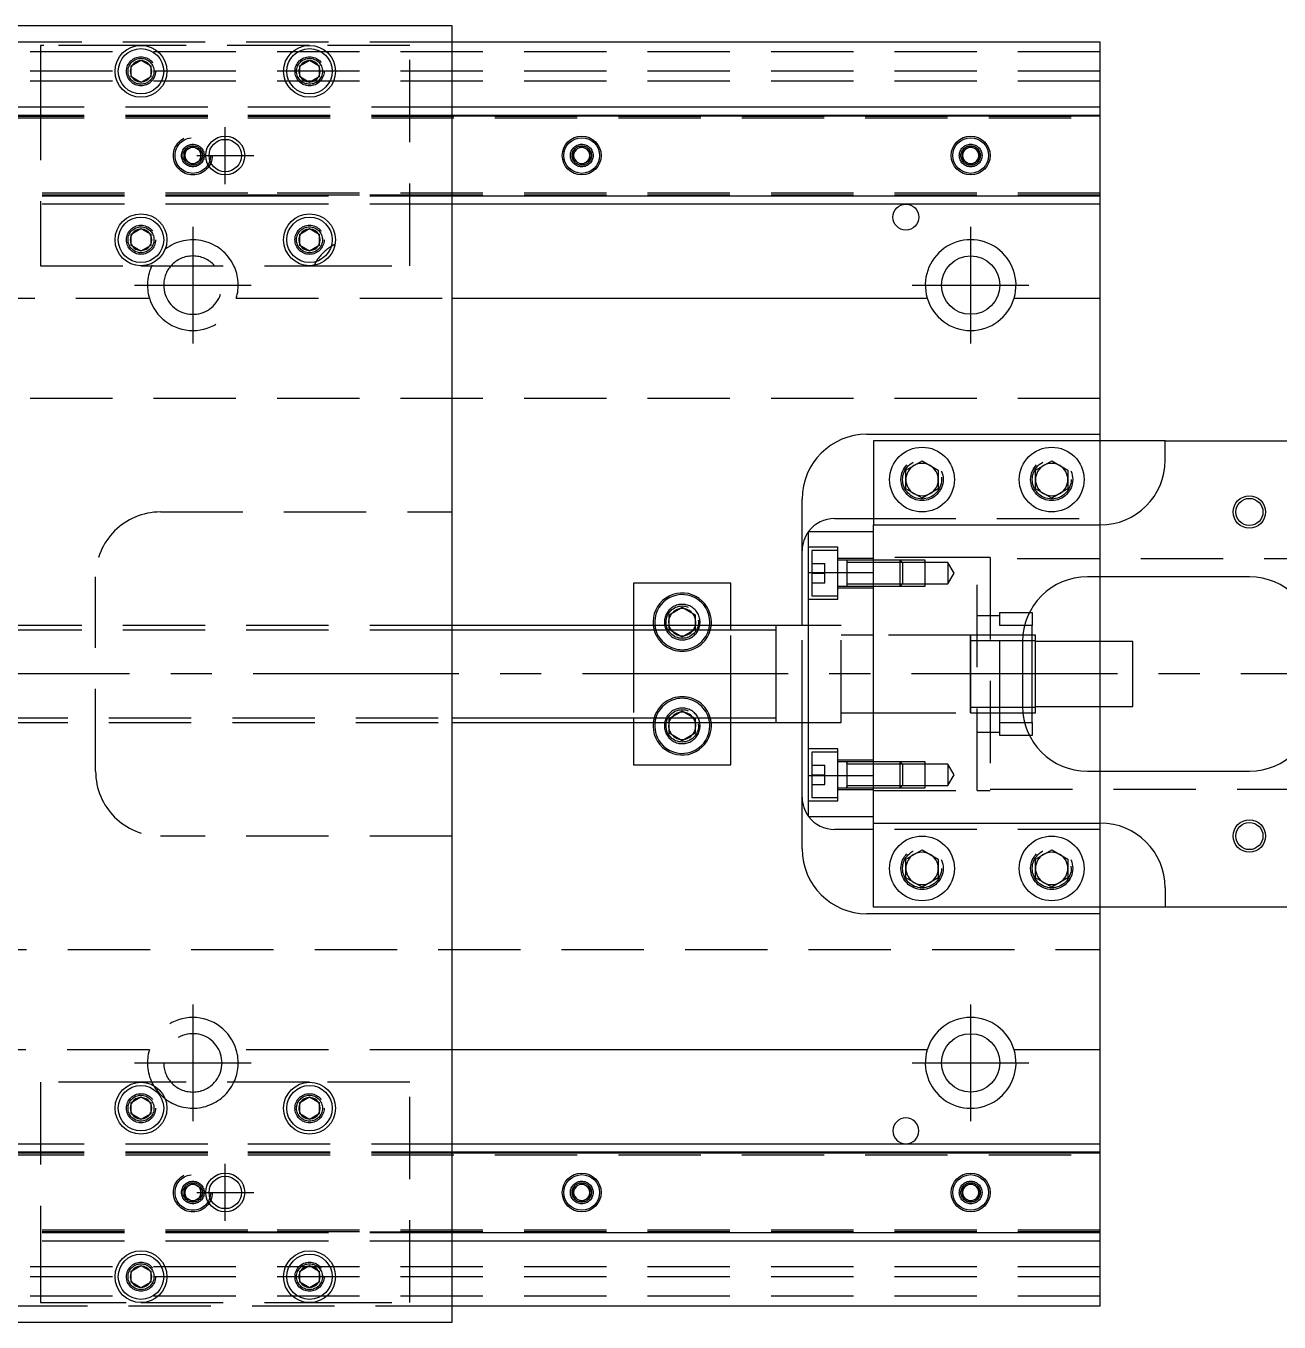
# Model space of a CAD drawing. Extents: x -14 to 651, y -279 to 102.
# Drawn here: x 234.2 to 427.6, y -100 to 100 of the extents above; entities that cross this region are included whole.
import ezdxf

# ---------------------------------------------------------------- set-up
doc = ezdxf.new("R2010")
doc.units = 0
doc.linetypes.add('CENTER', pattern=[50.8, 31.75, -6.35, 6.35, -6.35])
doc.linetypes.add('DASHED', pattern=[19.05, 12.7, -6.35])
doc.layers.get('0').update_dxf_attribs({"linetype": 'CONTINUOUS'})
doc.layers.add('CENTER', color=1, linetype='CENTER')

msp = doc.modelspace()

# ---------------------------------------------------------------- linework, layer by layer
at = {"color": 7, "linetype": 'CONTINUOUS'}
for p, q in [((300, 100), (100, 100)), ((300, -100), (300, 100)), ((400, 97.5), (300, 97.5)), ((400, 87.5), (400, 97.5)), ((250.5, 93.866026), (252, 94.73205)), ((252, 94.73205), (253.5, 93.866026)), ((276.5, 93.866026), (278, 94.73205)), ((278, 94.73205), (279.5, 93.866026)), ((250.5, 92.133974), (250.5, 93.866026)), ((252, 91.26795), (250.5, 92.133974)), ((253.5, 92.133974), (252, 91.26795)), ((253.5, 93.866026), (253.5, 92.133974)), ((276.5, 92.133974), (276.5, 93.866026)), ((278, 91.26795), (276.5, 92.133974)), ((279.5, 92.133974), (278, 91.26795)), ((279.5, 93.866026), (279.5, 92.133974)), ((300, 87.5), (400, 87.5)), ((300, 86.247728), (400, 86.247728)), ((400, 86.247728), (400, 87.5)), ((400, 73.752272), (400, 86.247728)), ((318.75, 80.721688), (320, 81.443376)), ((318.75, 79.278312), (318.75, 80.721688)), ((320, 81.443376), (321.25, 80.721688)), ((321.25, 80.721688), (321.25, 79.278312)), ((378.75, 80.721688), (380, 81.443376)), ((378.75, 79.278312), (378.75, 80.721688)), ((380, 81.443376), (381.25, 80.721688)), ((381.25, 80.721688), (381.25, 79.278312)), ((320, 78.556624), (318.75, 79.278312)), ((321.25, 79.278312), (320, 78.556624)), ((380, 78.556624), (378.75, 79.278312)), ((381.25, 79.278312), (380, 78.556624)), ((400, 73.752272), (300, 73.752272)), ((400, 72.5), (300, 72.5)), ((400, 72.5), (400, 73.752272)), ((400, 58), (400, 72.5)), ((250.5, 67.866026), (252, 68.73205)), ((252, 68.73205), (253.5, 67.866026)), ((276.5, 67.866026), (278, 68.73205)), ((278, 68.73205), (279.5, 67.866026)), ((250.5, 66.133974), (250.5, 67.866026)), ((252, 65.26795), (250.5, 66.133974)), ((253.5, 66.133974), (252, 65.26795)), ((253.5, 67.866026), (253.5, 66.133974)), ((276.5, 66.133974), (276.5, 67.866026)), ((278, 65.26795), (276.5, 66.133974)), ((279.5, 66.133974), (278, 65.26795)), ((279.5, 67.866026), (279.5, 66.133974)), ((300, 58), (373.291796, 58)), ((386.708204, 58), (400, 58)), ((400, 37), (400, 58)), ((364, 37), (400, 37)), ((365, 36), (365, 23)), ((410, 36), (365, 36)), ((400, 36), (400, 37)), ((410, 33), (410, 36)), ((410, 36), (433, 36)), ((370, 31.443376), (372.5, 32.886752)), ((372.5, 32.886752), (375, 31.443376)), ((390, 31.443376), (392.5, 32.886752)), ((392.5, 32.886752), (395, 31.443376)), ((370, 28.556624), (370, 31.443376)), ((375, 31.443376), (375, 28.556624)), ((390, 28.556624), (390, 31.443376)), ((395, 31.443376), (395, 28.556624)), ((372.5, 27.113248), (370, 28.556624)), ((375, 28.556624), (372.5, 27.113248)), ((392.5, 27.113248), (390, 28.556624)), ((395, 28.556624), (392.5, 27.113248)), ((354, 7.5), (354, 27)), ((359, 24), (365, 24)), ((355, 22), (365, 22)), ((355, 15.652476), (355, 22)), ((365, 15.652476), (365, 23)), ((365, 23), (400, 23)), ((343, 14), (328, 14)), ((328, 14), (328, 7.5)), ((343, 7.5), (343, 14)), ((355, 15.652476), (365, 15.652476)), ((355, -15.652476), (355, 15.652476)), ((365, -15.652476), (365, 15.652476)), ((365, -15.652476), (365, 15.652476)), ((423, 15), (398, 15)), ((400, 5), (400, 15)), ((333.5, 9.1547), (335.5, 10.309402)), ((335.5, 10.309402), (337.5, 9.1547)), ((333.5, 7.5), (333.5, 9.1547)), ((337.5, 9.1547), (337.5, 7.5)), ((389.069714, 9.5), (389.5, 9.5)), ((389.5, 9.5), (389.5, 7.5)), ((350, 7.5), (300, 7.5)), ((350, -7.500006), (350, 7.5)), ((355, 7.5), (350, 7.5)), ((389.5, 6), (388.050126, 6)), ((389.5, 7.5), (388.317542, 7.5)), ((389.5, -7.5), (389.5, 7.5)), ((390, 6), (389.5, 6)), ((390, -6), (390, 6)), ((388, 5), (388, -5)), ((389.5, 5.125), (388.000782, 5.125)), ((390, 5.125), (389.5, 5.125)), ((405, 5), (390, 5)), ((405, -5), (405, 5)), ((388.000782, -5.125), (389.5, -5.125)), ((388.050126, -6), (389.5, -6)), ((389.5, -5.125), (390, -5.125)), ((389.5, -6), (390, -6)), ((390, -5), (405, -5)), ((400, -15), (400, -5)), ((300, -7.5), (350, -7.5)), ((328, -7.5), (328, -14)), ((333.5, -9.1547), (333.5, -7.5)), ((337.5, -7.5), (337.5, -9.1547)), ((343, -14), (343, -7.5)), ((350, -7.5), (355, -7.5)), ((354, -27), (354, -7.5)), ((388.317542, -7.5), (389.5, -7.5)), ((389.5, -7.5), (389.5, -9.5)), ((335.5, -10.309402), (333.5, -9.1547)), ((337.5, -9.1547), (335.5, -10.309402)), ((389.5, -9.5), (389.069714, -9.5)), ((328, -14), (343, -14)), ((360.9, -13.556344), (360.9, -17.556354)), ((355, -15.652476), (365, -15.652476)), ((355, -22), (355, -15.652476)), ((365, -23), (365, -15.652476)), ((398, -15), (423, -15)), ((355, -22), (365, -22)), ((365, -23), (400, -23)), ((365, -36), (365, -23)), ((365, -24), (359, -24)), ((370, -28.556624), (372.5, -27.113248)), ((372.5, -27.113248), (375, -28.556624)), ((390, -28.556624), (392.5, -27.113248)), ((392.5, -27.113248), (395, -28.556624)), ((370, -31.443376), (370, -28.556624)), ((375, -28.556624), (375, -31.443376)), ((390, -31.443376), (390, -28.556624)), ((395, -28.556624), (395, -31.443376)), ((372.5, -32.886752), (370, -31.443376)), ((375, -31.443376), (372.5, -32.886752)), ((392.5, -32.886752), (390, -31.443376)), ((395, -31.443376), (392.5, -32.886752)), ((410, -33), (410, -36)), ((410, -36), (365, -36)), ((400, -37), (400, -36)), ((433, -36), (410, -36)), ((400, -37), (364, -37)), ((400, -58), (400, -37)), ((373.291796, -58), (300, -58)), ((400, -58), (386.708204, -58)), ((400, -72.5), (400, -58)), ((250.5, -66.133974), (252, -65.26795)), ((252, -65.26795), (253.5, -66.133974)), ((276.5, -66.133974), (278, -65.26795)), ((278, -65.26795), (279.5, -66.133974)), ((250.5, -67.866026), (250.5, -66.133974)), ((252, -68.73205), (250.5, -67.866026)), ((253.5, -67.866026), (252, -68.73205)), ((253.5, -66.133974), (253.5, -67.866026)), ((276.5, -67.866026), (276.5, -66.133974)), ((278, -68.73205), (276.5, -67.866026)), ((279.5, -67.866026), (278, -68.73205)), ((279.5, -66.133974), (279.5, -67.866026)), ((300, -72.5), (400, -72.5)), ((300, -73.752272), (400, -73.752272)), ((400, -73.752272), (400, -72.5)), ((400, -86.247728), (400, -73.752272)), ((318.75, -79.278312), (320, -78.556624)), ((318.75, -80.721688), (318.75, -79.278312)), ((320, -78.556624), (321.25, -79.278312)), ((321.25, -79.278312), (321.25, -80.721688)), ((378.75, -79.278312), (380, -78.556624)), ((378.75, -80.721688), (378.75, -79.278312)), ((380, -78.556624), (381.25, -79.278312)), ((381.25, -79.278312), (381.25, -80.721688)), ((320, -81.443376), (318.75, -80.721688)), ((321.25, -80.721688), (320, -81.443376)), ((380, -81.443376), (378.75, -80.721688)), ((381.25, -80.721688), (380, -81.443376)), ((400, -86.247728), (300, -86.247728)), ((400, -87.5), (300, -87.5)), ((400, -87.5), (400, -86.247728)), ((400, -97.5), (400, -87.5)), ((250.5, -92.133974), (252, -91.26795)), ((252, -91.26795), (253.5, -92.133974)), ((276.5, -92.133974), (278, -91.26795)), ((278, -91.26795), (279.5, -92.133974)), ((250.5, -93.866026), (250.5, -92.133974)), ((252, -94.73205), (250.5, -93.866026)), ((253.5, -93.866026), (252, -94.73205)), ((253.5, -92.133974), (253.5, -93.866026)), ((276.5, -93.866026), (276.5, -92.133974)), ((278, -94.73205), (276.5, -93.866026)), ((279.5, -93.866026), (278, -94.73205)), ((279.5, -92.133974), (279.5, -93.866026)), ((300, -97.5), (400, -97.5)), ((100, -100), (300, -100))]:
    msp.add_line(p, q, dxfattribs=at)
at = {"color": 3, "linetype": 'DASHED'}
for p, q in [((400, 96), (0, 96)), ((300, 97.5), (211.999994, 97.5)), ((236.5, 97), (236.5, 92)), ((236.999994, 97), (236.5, 97)), ((252, 97), (236.999994, 97)), ((278, 97), (252, 97)), ((293.5, 97), (278, 97)), ((293.5, 63), (293.5, 97)), ((400, 93), (0, 93)), ((236.5, 92), (236.5, 63)), ((250, 93), (250.023172, 93.30356)), ((276, 93), (276.030168, 93.346066)), ((400, 91.5), (0, 91.5)), ((211.5, 87.5), (268.5, 87.5)), ((211.5, 86.247728), (268.5, 86.247728)), ((211.5, 86.1147), (268.5, 86.1147)), ((211.5, 86.1), (268.5, 86.1)), ((211.5, 86.1), (268.5, 86.1)), ((268.5, 87.5), (300, 87.5)), ((268.5, 86.247728), (300, 86.247728)), ((268.5, 86.1147), (300, 86.1147)), ((268.5, 86.1), (400, 86.1)), ((300, 86.1147), (400, 86.1147)), ((211.5, 85.8), (268.5, 85.8)), ((211.5, 85.8), (268.5, 85.8)), ((268.5, 85.8), (400, 85.8)), ((258.75, 80.721688), (260, 81.443376)), ((258.75, 79.278312), (258.75, 80.721688)), ((260, 81.443376), (261.25, 80.721688)), ((261.25, 80.721688), (261.25, 79.278312)), ((261.477374, 80.25955), (261.5, 80)), ((318.5, 80), (318.516134, 80.21941)), ((381.477374, 80.25955), (381.5, 80)), ((260, 78.556624), (258.75, 79.278312)), ((261.25, 79.278312), (260, 78.556624)), ((268.5, 74.2), (211.5, 74.2)), ((400, 74.2), (268.5, 74.2)), ((268.5, 73.9), (211.5, 73.9)), ((268.5, 73.8853), (211.5, 73.8853)), ((268.5, 73.752272), (211.5, 73.752272)), ((268.5, 72.5), (211.5, 72.5)), ((400, 73.9), (268.5, 73.9)), ((300, 73.8853), (268.5, 73.8853)), ((300, 73.752272), (268.5, 73.752272)), ((300, 72.5), (268.5, 72.5)), ((400, 73.8853), (300, 73.8853)), ((253.973226, 67.326156), (254, 67)), ((279.973226, 67.326156), (280, 67)), ((236.5, 63), (252, 63)), ((252, 63), (278, 63)), ((278, 63), (293.5, 63)), ((146.708204, 58), (253.291796, 58)), ((266.708204, 58), (300, 58)), ((400, 42.5), (12.1, 42.5)), ((400, 24), (400, 36)), ((375.477798, 30.364306), (375.5, 30)), ((389.5, 30), (389.520026, 30.346056)), ((255, 25), (300, 25)), ((365, 24), (400, 24)), ((400, 23), (400, 24)), ((365, 15.652476), (365, 22)), ((400, 15), (400, 23)), ((359.5, 19.55635), (355, 19.55635)), ((355.5, 19.05635), (355.5, 12.05635)), ((359.5, 19.05635), (355.5, 19.05635)), ((359.5, 11.55635), (359.5, 19.55635)), ((381, 18), (365, 18)), ((381, -18), (381, 18)), ((383, 18), (381, 18)), ((383, 18), (383, -18)), ((355.5, 17.05635), (357.5, 17.05635)), ((357.5, 15.55635), (357.5, 17.05635)), ((365, 17.80635), (359.5, 17.80635)), ((360.9, 17.55635), (359.5, 17.55635)), ((360.9, 17.55635), (360.895, 17.55635)), ((360.9, 17.556354), (360.9, 13.556344)), ((360.9, 17.55635), (360.9, 17.339888)), ((360.905, 17.55635), (360.9, 17.55635)), ((365, 17.55635), (360.9, 17.55635)), ((360.9, 17.339888), (360.9, 13.77281)), ((365, 17.20635), (360.9, 17.20635)), ((369.15, 17.55635), (365, 17.55635)), ((369.150006, 17.556344), (365, 17.556344)), ((369.5, 17.20635), (365, 17.20635)), ((369.15, 13.55635), (369.15, 17.55635)), ((369.5, 17.20635), (369.15, 17.55635)), ((373, 17.556344), (369.150006, 17.556344)), ((369.5, 17.20635), (369.5, 13.90635)), ((373, 17.20635), (369.5, 17.20635)), ((373, 13.556354), (373, 17.556344)), ((376.5, 17.20635), (373, 17.20635)), ((376.5, 17.20635), (376.5, 13.90635)), ((377.452628, 15.55635), (376.5, 17.20635)), ((438, 17.75), (383, 17.75)), ((245, -15), (245, 15)), ((355.5, 15.55635), (357.5, 15.55635)), ((355.5, 14.05635), (357.5, 14.05635)), ((357.5, 14.05635), (357.5, 15.55635)), ((376.5, 13.90635), (377.452628, 15.55635)), ((355.5, 12.05635), (359.5, 12.05635)), ((359.5, 13.55635), (360.9, 13.55635)), ((359.5, 13.30635), (365, 13.30635)), ((360.895, 13.55635), (360.9, 13.55635)), ((360.9, 13.90635), (365, 13.90635)), ((360.9, 13.77281), (360.9, 13.55635)), ((360.9, 13.55635), (360.905, 13.55635)), ((360.9, 13.55635), (365, 13.55635)), ((365, 13.90635), (369.5, 13.90635)), ((365, 13.556354), (369.15, 13.556354)), ((365, 13.55635), (369.15, 13.55635)), ((369.15, 13.55635), (369.5, 13.90635)), ((369.15, 13.556354), (373, 13.556354)), ((369.5, 13.90635), (373, 13.90635)), ((373, 13.90635), (376.5, 13.90635)), ((355, 11.55635), (359.5, 11.55635)), ((337.983582, 8.286038), (338, 8)), ((384.5, 9), (381, 9)), ((384.5, 9.5), (389.069714, 9.5)), ((384.5, 7.5), (384.5, 9.5)), ((300, 7.5), (228, 7.5)), ((300, 6.75), (228, 6.75)), ((328, 7.5), (328, 6.75)), ((328, 6.75), (328, -6.75)), ((333.5, 6.8453), (333.5, 7.5)), ((333.665064, 6.75), (333.5, 6.8453)), ((335.5, 5.690598), (333.665064, 6.75)), ((337.334936, 6.75), (335.5, 5.690598)), ((337.5, 6.8453), (337.334936, 6.75)), ((337.5, 7.5), (337.5, 6.8453)), ((343, 6.75), (343, 7.5)), ((343, -6.75), (343, 6.75)), ((350, 7.5), (349.995, 7.5)), ((350.005, 7.5), (350, 7.5)), ((354, -7.5), (354, 7.5)), ((360, 7.5), (355, 7.5)), ((360, -7.5), (360, 7.5)), ((365, 6), (360, 6)), ((380, 6), (365, 6)), ((380, 6), (379.995, 6)), ((380, -6.000006), (380, 6.000006)), ((380, 6), (380, -6)), ((380.005, 6), (380, 6)), ((381, 6), (380, 6)), ((384.5, 6), (381, 6)), ((384.5, -7.5), (384.5, 7.5)), ((388.317542, 7.5), (384.5, 7.5)), ((388.050126, 6), (384.5, 6)), ((381, 5.125), (380, 5.125)), ((384.5, 5.125), (381, 5.125)), ((388.000782, 5.125), (384.5, 5.125)), ((400, -5), (400, 5)), ((333.665064, -6.75), (335.5, -5.690598)), ((335.5, -5.690598), (337.334936, -6.75)), ((360, -6), (365, -6)), ((365, -6), (380, -6)), ((379.995, -6), (380, -6)), ((380, -5.125), (381, -5.125)), ((380, -6), (380.005, -6)), ((380, -6), (381, -6)), ((381, -5.125), (384.5, -5.125)), ((381, -6), (384.5, -6)), ((384.5, -5.125), (388.000782, -5.125)), ((384.5, -6), (388.050126, -6)), ((228, -6.75), (300, -6.75)), ((228, -7.5), (300, -7.5)), ((328, -6.75), (328, -7.5)), ((333.5, -6.8453), (333.665064, -6.75)), ((333.5, -7.5), (333.5, -6.8453)), ((337.334936, -6.75), (337.5, -6.8453)), ((337.5, -6.8453), (337.5, -7.5)), ((337.983582, -7.713962), (338, -8)), ((343, -7.5), (343, -6.75)), ((349.995, -7.5), (350, -7.5)), ((350, -7.5), (350.005, -7.5)), ((355, -7.5), (360, -7.5)), ((384.5, -7.5), (388.317542, -7.5)), ((384.5, -9.5), (384.5, -7.5)), ((381, -9), (384.5, -9)), ((389.069714, -9.5), (384.5, -9.5)), ((359.5, -11.55635), (355, -11.55635)), ((359.5, -19.55635), (359.5, -11.55635)), ((355.5, -12.05635), (355.5, -19.05635)), ((359.5, -12.05635), (355.5, -12.05635)), ((365, -13.30635), (359.5, -13.30635)), ((360.9, -13.55635), (359.5, -13.55635)), ((360.9, -13.55635), (360.895, -13.55635)), ((360.9, -13.556344), (360.9, -17.556354)), ((360.9, -13.55635), (360.9, -13.77281)), ((360.9, -13.773058), (360.9, -13.55635)), ((365, -13.55635), (360.9, -13.55635)), ((360.905, -13.55635), (360.9, -13.55635)), ((360.9, -13.77281), (360.9, -17.339888)), ((365, -13.90635), (360.9, -13.90635)), ((369.15, -13.55635), (365, -13.55635)), ((369.15, -13.556352), (365, -13.556354)), ((369.5, -13.90635), (365, -13.90635)), ((369.15, -17.55635), (369.15, -13.55635)), ((369.5, -13.90635), (369.15, -13.55635)), ((373, -13.556354), (369.15, -13.556352)), ((369.5, -13.90635), (369.5, -17.20635)), ((373, -13.90635), (369.5, -13.90635)), ((373, -17.556344), (373, -13.556354)), ((376.5, -13.90635), (373, -13.90635)), ((376.5, -13.90635), (376.5, -17.20635)), ((377.452628, -15.55635), (376.5, -13.90635)), ((355.5, -14.05635), (357.5, -14.05635)), ((355.5, -15.55635), (357.5, -15.55635)), ((357.5, -15.55635), (357.5, -14.05635)), ((357.5, -17.05635), (357.5, -15.55635)), ((365, -22), (365, -15.652476)), ((376.5, -17.20635), (377.452628, -15.55635)), ((400, -23), (400, -15)), ((355.5, -17.05635), (357.5, -17.05635)), ((359.5, -17.55635), (360.9, -17.55635)), ((359.5, -17.80635), (365, -17.80635)), ((360.895, -17.55635), (360.9, -17.55635)), ((360.9, -17.20635), (365, -17.20635)), ((360.9, -17.55635), (360.9, -17.339682)), ((360.9, -17.339888), (360.9, -17.55635)), ((360.9, -17.55635), (365, -17.55635)), ((360.9, -17.55635), (360.905, -17.55635)), ((365, -17.20635), (369.5, -17.20635)), ((365, -17.556344), (369.15, -17.556346)), ((365, -17.55635), (369.15, -17.55635)), ((365, -18), (381, -18)), ((369.15, -17.55635), (369.5, -17.20635)), ((369.15, -17.556346), (373, -17.556344)), ((369.5, -17.20635), (373, -17.20635)), ((373, -17.20635), (376.5, -17.20635)), ((381, -18), (383, -18)), ((383, -17.75), (438, -17.75)), ((355, -19.55635), (359.5, -19.55635)), ((355.5, -19.05635), (359.5, -19.05635)), ((400, -24), (400, -23)), ((400, -36), (400, -24)), ((300, -25), (255, -25)), ((400, -24), (365, -24)), ((369.5, -30), (369.520026, -29.653944)), ((395.477798, -29.635694), (395.5, -30)), ((12.1, -42.5), (400, -42.5)), ((253.291796, -58), (146.708204, -58)), ((300, -58), (266.708204, -58)), ((252, -63), (236.5, -63)), ((236.5, -63), (236.5, -92)), ((278, -63), (252, -63)), ((293.5, -63), (278, -63)), ((293.5, -97), (293.5, -63)), ((250, -67), (250.023172, -66.69644)), ((276, -67), (276.030168, -66.653934)), ((211.5, -72.5), (268.5, -72.5)), ((211.5, -73.752272), (268.5, -73.752272)), ((211.5, -73.8853), (268.5, -73.8853)), ((211.5, -73.9), (268.5, -73.9)), ((268.5, -72.5), (300, -72.5)), ((268.5, -73.752272), (300, -73.752272)), ((268.5, -73.8853), (300, -73.8853)), ((268.5, -73.9), (400, -73.9)), ((300, -73.8853), (400, -73.8853)), ((211.5, -74.2), (268.5, -74.2)), ((268.5, -74.2), (400, -74.2)), ((258.75, -79.278312), (260, -78.556624)), ((258.75, -80.721688), (258.75, -79.278312)), ((260, -78.556624), (261.25, -79.278312)), ((261.25, -79.278312), (261.25, -80.721688)), ((261.477374, -79.74045), (261.5, -80)), ((321.477374, -79.74045), (321.5, -80)), ((378.5, -80), (378.516134, -79.78059)), ((260, -81.443376), (258.75, -80.721688)), ((261.25, -80.721688), (260, -81.443376)), ((268.5, -85.8), (211.5, -85.8)), ((268.5, -85.8), (211.5, -85.8)), ((400, -85.8), (268.5, -85.8)), ((268.5, -86.1), (211.5, -86.1)), ((268.5, -86.1), (211.5, -86.1)), ((268.5, -86.1147), (211.5, -86.1147)), ((268.5, -86.247728), (211.5, -86.247728)), ((268.5, -87.5), (211.5, -87.5)), ((400, -86.1), (268.5, -86.1)), ((300, -86.1147), (268.5, -86.1147)), ((300, -86.247728), (268.5, -86.247728)), ((300, -87.5), (268.5, -87.5)), ((400, -86.1147), (300, -86.1147)), ((400, -91.5), (0, -91.5)), ((236.5, -92), (236.5, -97)), ((400, -93), (0, -93)), ((253.973226, -92.673844), (254, -93)), ((279.973226, -92.673844), (280, -93)), ((400, -96), (0, -96)), ((211.999994, -97.5), (300, -97.5)), ((236.5, -97), (236.999994, -97)), ((236.999994, -97), (252, -97)), ((252, -97), (278, -97)), ((278, -97), (293.5, -97))]:
    msp.add_line(p, q, dxfattribs=at)
at = {"color": 3, "linetype": 'CONTINUOUS'}
for p, q in [((350, 6.75), (300, 6.75)), ((300, -6.75), (350, -6.75))]:
    msp.add_line(p, q, dxfattribs=at)
at = {"color": 7, "linetype": 'CONTINUOUS'}
for centre, radius in [((252, 93), 4), ((252, 93), 3.5), ((278, 93), 4), ((278, 93), 3.5), ((265, 80), 2.5), ((320, 80), 3), ((320, 80), 2.75), ((380, 80), 3), ((380, 80), 2.75), ((370, 70.5), 2), ((252, 67), 4), ((252, 67), 3.5), ((278, 67), 4), ((278, 67), 3.5), ((380, 60), 4.5), ((372.5, 30), 5), ((392.5, 30), 5), ((423, 25), 2.1), ((423, -25), 2.1), ((372.5, -30), 5), ((392.5, -30), 5), ((380, -60), 4.5), ((252, -67), 4), ((252, -67), 3.5), ((278, -67), 4), ((278, -67), 3.5), ((265, -80), 2.5), ((320, -80), 3), ((320, -80), 2.75), ((380, -80), 3), ((380, -80), 2.75), ((252, -93), 4), ((252, -93), 3.5), ((278, -93), 4), ((278, -93), 3.5)]:
    msp.add_circle(centre, radius, dxfattribs=at)
at = {"color": 3, "linetype": 'DASHED'}
for centre, radius in [((252, 93), 2.25), ((252, 93), 2), ((278, 93), 2.25), ((278, 93), 2), ((260, 80), 3), ((260, 80), 2.75), ((260, 80), 1.75), ((260, 80), 1.5), ((320, 80), 1.75), ((320, 80), 1.5), ((380, 80), 1.75), ((380, 80), 1.5), ((252, 67), 2.25), ((252, 67), 2), ((278, 67), 2.25), ((278, 67), 2), ((372.5, 30), 3.25), ((372.5, 30), 3), ((392.5, 30), 3.25), ((392.5, 30), 3), ((335.5, 8), 2.5), ((335.5, -8), 2.5), ((372.5, -30), 3.25), ((372.5, -30), 3), ((392.5, -30), 3.25), ((392.5, -30), 3), ((252, -67), 2.25), ((252, -67), 2), ((278, -67), 2.25), ((278, -67), 2), ((260, -80), 3), ((260, -80), 2.75), ((260, -80), 1.75), ((260, -80), 1.5), ((320, -80), 1.75), ((320, -80), 1.5), ((380, -80), 1.75), ((380, -80), 1.5), ((252, -93), 2.25), ((252, -93), 2), ((278, -93), 2.25), ((278, -93), 2)]:
    msp.add_circle(centre, radius, dxfattribs=at)
at = {"color": 3, "linetype": 'CONTINUOUS'}
for centre, radius in [((265, 80), 3), ((423, 25), 2.5), ((423, -25), 2.5), ((265, -80), 3)]:
    msp.add_circle(centre, radius, dxfattribs=at)
at = {"color": 7, "linetype": 'CONTINUOUS'}
for centre, radius, start, end in [((252, 93), 1.65, 95.380023, 144.619977), ((252, 93), 1.65, 84.619977, 95.380023), ((252, 93), 1.65, 35.380023, 84.619977), ((278, 93), 1.65, 95.380023, 144.619977), ((278, 93), 1.65, 84.619977, 95.380023), ((278, 93), 1.65, 35.380023, 84.619977), ((252, 93), 1.65, 155.380023, 180), ((252, 93), 1.65, 180, 204.619977), ((252, 93), 1.65, 144.619977, 155.380023), ((252, 93), 1.65, 204.619977, 215.380023), ((252, 93), 1.65, 215.380023, 264.619977), ((252, 93), 1.65, 275.380023, 324.619977), ((252, 93), 1.65, 24.619977, 35.380023), ((252, 93), 1.65, 324.619977, 335.380023), ((252, 93), 1.65, 335.380023, 24.619977), ((278, 93), 1.65, 155.380023, 180), ((278, 93), 1.65, 180, 204.619977), ((278, 93), 1.65, 144.619977, 155.380023), ((278, 93), 1.65, 204.619977, 215.380023), ((278, 93), 1.65, 215.380023, 264.619977), ((278, 93), 1.65, 275.380023, 324.619977), ((278, 93), 1.65, 24.619977, 35.380023), ((278, 93), 1.65, 324.619977, 335.380023), ((278, 93), 1.65, 335.380023, 24.619977), ((252, 93), 1.65, 264.619977, 275.380023), ((278, 93), 1.65, 264.619977, 275.380023), ((260, 80), 1.25, 300, 180), ((260, 80), 1.25, 180, 240), ((320, 80), 1.25, 120, 180), ((320, 80), 1.25, 180, 240), ((320, 80), 1.25, 60, 120), ((320, 80), 1.25, 0, 60), ((320, 80), 1.25, 300, 0), ((380, 80), 1.25, 120, 180), ((380, 80), 1.25, 180, 240), ((380, 80), 1.25, 60, 120), ((380, 80), 1.25, 0, 60), ((380, 80), 1.25, 300, 0), ((260, 80), 1.25, 240, 300), ((320, 80), 1.25, 240, 300), ((380, 80), 1.25, 240, 300), ((252, 67), 1.65, 95.380023, 144.619977), ((252, 67), 1.65, 84.619977, 95.380023), ((252, 67), 1.65, 35.380023, 84.619977), ((278, 67), 1.65, 95.380023, 144.619977), ((278, 67), 1.65, 84.619977, 95.380023), ((278, 67), 1.65, 35.380023, 84.619977), ((252, 67), 1.65, 155.380023, 180), ((252, 67), 1.65, 180, 204.619977), ((252, 67), 1.65, 144.619977, 155.380023), ((252, 67), 1.65, 204.619977, 215.380023), ((252, 67), 1.65, 215.380023, 264.619977), ((252, 67), 1.65, 275.380023, 324.619977), ((252, 67), 1.65, 24.619977, 35.380023), ((252, 67), 1.65, 324.619977, 335.380023), ((252, 67), 1.65, 335.380023, 24.619977), ((278, 67), 1.65, 155.380023, 180), ((278, 67), 1.65, 180, 204.619977), ((278, 67), 1.65, 144.619977, 155.380023), ((278, 67), 1.65, 204.619977, 215.380023), ((278, 67), 1.65, 215.380023, 264.619977), ((278, 67), 1.65, 275.380023, 324.619977), ((278, 67), 1.65, 24.619977, 35.380023), ((278, 67), 1.65, 324.619977, 335.380023), ((278, 67), 1.65, 335.380023, 24.619977), ((380, 60), 7, 343.39845, 196.60155), ((252, 67), 1.65, 264.619977, 275.380023), ((278, 67), 1.65, 264.619977, 275.380023), ((380, 60), 7, 196.60155, 343.39845), ((364, 27), 10, 90, 180), ((372.5, 30), 2.5, 120, 180), ((372.5, 30), 2.5, 60, 120), ((372.5, 30), 2.5, 0, 60), ((392.5, 30), 2.5, 120, 180), ((392.5, 30), 2.5, 60, 120), ((392.5, 30), 2.5, 0, 60), ((400, 33), 10, 270, 0), ((372.5, 30), 2.5, 180, 240), ((372.5, 30), 2.5, 300, 0), ((392.5, 30), 2.5, 180, 240), ((392.5, 30), 2.5, 300, 0), ((372.5, 30), 2.5, 240, 300), ((392.5, 30), 2.5, 240, 300), ((359, 19), 5, 90, 143.130102), ((359, 19), 5, 143.130102, 180), ((398, 5), 10, 90, 180), ((423, 5), 10, 0, 90), ((335.5, 8), 4.5, 0, 186.37937), ((335.5, 8), 4.25, 0, 186.756327), ((335.5, 8), 2.1, 102.24721, 137.75279), ((335.5, 8), 2.1, 77.75279, 102.24721), ((335.5, 8), 2.1, 42.24721, 77.75279), ((335.5, 8), 2.1, 162.24721, 180), ((335.5, 8), 2.1, 180, 193.774147), ((335.5, 8), 2.1, 137.75279, 162.24721), ((335.5, 8), 2.1, 17.75279, 42.24721), ((335.5, 8), 2.1, 346.225853, 17.75279), ((335.5, 8), 4.25, 353.243673, 0), ((335.5, 8), 4.5, 353.62063, 0), ((335.5, 8), 2.1, 193.774147, 197.75279), ((335.5, 8), 2.1, 197.75279, 216.529607), ((335.5, 8), 2.1, 216.529607, 222.24721), ((335.5, 8), 2.1, 222.24721, 257.75279), ((335.5, 8), 2.1, 282.24721, 317.75279), ((335.5, 8), 2.1, 317.75279, 323.470393), ((335.5, 8), 2.1, 323.470393, 342.24721), ((335.5, 8), 2.1, 342.24721, 346.225853), ((335.5, 8), 2.1, 257.75279, 282.24721), ((335.5, -8), 2.1, 102.24721, 137.75279), ((335.5, -8), 2.1, 77.75279, 102.24721), ((335.5, -8), 2.1, 42.24721, 77.75279), ((398, -5), 10, 180, 270), ((423, -5), 10, 270, 0), ((335.5, -8), 4.5, 173.62063, 0), ((335.5, -8), 4.25, 173.243673, 0), ((335.5, -8), 2.1, 166.225853, 180), ((335.5, -8), 2.1, 162.24721, 166.225853), ((335.5, -8), 2.1, 143.470393, 162.24721), ((335.5, -8), 2.1, 137.75279, 143.470393), ((335.5, -8), 2.1, 36.529607, 42.24721), ((335.5, -8), 2.1, 17.75279, 36.529607), ((335.5, -8), 2.1, 13.774147, 17.75279), ((335.5, -8), 2.1, 342.24721, 13.774147), ((335.5, -8), 4.25, 0, 6.756327), ((335.5, -8), 4.5, 0, 6.37937), ((335.5, -8), 2.1, 180, 197.75279), ((335.5, -8), 2.1, 197.75279, 222.24721), ((335.5, -8), 2.1, 222.24721, 257.75279), ((335.5, -8), 2.1, 282.24721, 317.75279), ((335.5, -8), 2.1, 317.75279, 342.24721), ((335.5, -8), 2.1, 257.75279, 282.24721), ((359, -19), 5, 180, 216.869898), ((359, -19), 5, 216.869898, 270), ((400, -33), 10, 0, 90), ((364, -27), 10, 180, 270), ((372.5, -30), 2.5, 120, 180), ((372.5, -30), 2.5, 60, 120), ((372.5, -30), 2.5, 0, 60), ((392.5, -30), 2.5, 120, 180), ((392.5, -30), 2.5, 60, 120), ((392.5, -30), 2.5, 0, 60), ((372.5, -30), 2.5, 180, 240), ((372.5, -30), 2.5, 300, 0), ((392.5, -30), 2.5, 180, 240), ((392.5, -30), 2.5, 300, 0), ((372.5, -30), 2.5, 240, 300), ((392.5, -30), 2.5, 240, 300), ((380, -60), 7, 16.60155, 163.39845), ((380, -60), 7, 163.39845, 16.60155), ((252, -67), 1.65, 95.380023, 144.619977), ((252, -67), 1.65, 84.619977, 95.380023), ((252, -67), 1.65, 35.380023, 84.619977), ((278, -67), 1.65, 95.380023, 144.619977), ((278, -67), 1.65, 84.619977, 95.380023), ((278, -67), 1.65, 35.380023, 84.619977), ((252, -67), 1.65, 155.380023, 180), ((252, -67), 1.65, 180, 204.619977), ((252, -67), 1.65, 144.619977, 155.380023), ((252, -67), 1.65, 204.619977, 215.380023), ((252, -67), 1.65, 215.380023, 264.619977), ((252, -67), 1.65, 275.380023, 324.619977), ((252, -67), 1.65, 24.619977, 35.380023), ((252, -67), 1.65, 324.619977, 335.380023), ((252, -67), 1.65, 335.380023, 24.619977), ((278, -67), 1.65, 155.380023, 180), ((278, -67), 1.65, 180, 204.619977), ((278, -67), 1.65, 144.619977, 155.380023), ((278, -67), 1.65, 204.619977, 215.380023), ((278, -67), 1.65, 215.380023, 264.619977), ((278, -67), 1.65, 275.380023, 324.619977), ((278, -67), 1.65, 24.619977, 35.380023), ((278, -67), 1.65, 324.619977, 335.380023), ((278, -67), 1.65, 335.380023, 24.619977), ((252, -67), 1.65, 264.619977, 275.380023), ((278, -67), 1.65, 264.619977, 275.380023), ((370, -70.5), 2, 90, 270), ((370, -70.5), 2, 270, 90), ((260, -80), 1.25, 120, 180), ((260, -80), 1.25, 180, 60), ((260, -80), 1.25, 60, 120), ((320, -80), 1.25, 120, 180), ((320, -80), 1.25, 60, 120), ((320, -80), 1.25, 0, 60), ((380, -80), 1.25, 120, 180), ((380, -80), 1.25, 60, 120), ((380, -80), 1.25, 0, 60), ((320, -80), 1.25, 180, 240), ((320, -80), 1.25, 240, 300), ((320, -80), 1.25, 300, 0), ((380, -80), 1.25, 180, 240), ((380, -80), 1.25, 240, 300), ((380, -80), 1.25, 300, 0), ((252, -93), 1.65, 95.380023, 144.619977), ((252, -93), 1.65, 84.619977, 95.380023), ((252, -93), 1.65, 35.380023, 84.619977), ((278, -93), 1.65, 95.380023, 144.619977), ((278, -93), 1.65, 84.619977, 95.380023), ((278, -93), 1.65, 35.380023, 84.619977), ((252, -93), 1.65, 155.380023, 180), ((252, -93), 1.65, 180, 204.619977), ((252, -93), 1.65, 144.619977, 155.380023), ((252, -93), 1.65, 204.619977, 215.380023), ((252, -93), 1.65, 215.380023, 264.619977), ((252, -93), 1.65, 275.380023, 324.619977), ((252, -93), 1.65, 24.619977, 35.380023), ((252, -93), 1.65, 324.619977, 335.380023), ((252, -93), 1.65, 335.380023, 24.619977), ((278, -93), 1.65, 155.380023, 180), ((278, -93), 1.65, 180, 204.619977), ((278, -93), 1.65, 144.619977, 155.380023), ((278, -93), 1.65, 204.619977, 215.380023), ((278, -93), 1.65, 215.380023, 264.619977), ((278, -93), 1.65, 275.380023, 324.619977), ((278, -93), 1.65, 24.619977, 35.380023), ((278, -93), 1.65, 324.619977, 335.380023), ((278, -93), 1.65, 335.380023, 24.619977), ((252, -93), 1.65, 264.619977, 275.380023), ((278, -93), 1.65, 264.619977, 275.380023)]:
    msp.add_arc(centre, radius, start, end, dxfattribs=at)
at = {"color": 3, "linetype": 'DASHED'}
for centre, radius, start, end in [((260, 60), 7, 25.376934, 127.63838435), ((285, 60), 7, 115.946501, 121.475945), ((260, 60), 4.5, 41.810315, 138.189685), ((285, 60), 7, 121.475945, 148.524055), ((260, 60), 7, 154.053499, 196.60155), ((260, 60), 4.5, 180, 41.810315), ((260, 60), 4.5, 138.189685, 180), ((260, 60), 7, 343.39845, 25.376934), ((285, 60), 7, 148.524055, 154.053499), ((260, 60), 7, 196.60155, 343.39845), ((255, 15), 10, 90, 180), ((335.5, 8), 2.75, 349.524318, 180), ((335.5, 8), 2.75, 180, 190.475682), ((335.5, 8), 4.5, 186.37937, 196.12762), ((335.5, 8), 4.5, 196.12762, 343.87238), ((335.5, 8), 4.25, 186.756327, 197.104635), ((335.5, 8), 4.25, 197.104635, 342.895365), ((335.5, 8), 2.75, 190.475682, 207.035692), ((335.5, 8), 2.75, 207.035692, 332.964308), ((335.5, 8), 2.75, 332.964308, 349.524318), ((335.5, 8), 4.25, 342.895365, 353.243673), ((335.5, 8), 4.5, 343.87238, 353.62063), ((335.5, -8), 4.5, 16.12762, 163.87238), ((335.5, -8), 4.25, 17.104635, 162.895365), ((335.5, -8), 2.75, 27.035692, 152.964308), ((335.5, -8), 4.5, 163.87238, 173.62063), ((335.5, -8), 4.25, 162.895365, 173.243673), ((335.5, -8), 2.75, 180, 10.475682), ((335.5, -8), 2.75, 169.524318, 180), ((335.5, -8), 2.75, 152.964308, 169.524318), ((335.5, -8), 2.75, 10.475682, 27.035692), ((335.5, -8), 4.25, 6.756327, 17.104635), ((335.5, -8), 4.5, 6.37937, 16.12762), ((255, -15), 10, 180, 270), ((260, -60), 7, 16.60155, 163.39845), ((260, -60), 4.5, 318.189685, 180), ((260, -60), 7, 163.39845, 205.946501), ((260, -60), 7, 334.623066, 16.60155), ((260, -60), 4.5, 180, 221.810315), ((260, -60), 7, 205.946501, 211.475945), ((260, -60), 7, 211.475945, 238.524055), ((260, -60), 4.5, 221.810315, 318.189685), ((260, -60), 7, 244.053499, 334.623066), ((260, -60), 7, 238.524055, 244.053499)]:
    msp.add_arc(centre, radius, start, end, dxfattribs=at)
at = {"layer": 'CENTER', "color": 1, "linetype": 'CENTER'}
for p, q in [((265, 75.6), (265, 84.4)), ((260.6, 80), (269.4, 80)), ((260, 69), (260, 51)), ((380, 69), (380, 51)), ((251, 60), (269, 60)), ((371, 60), (389, 60)), ((453.445, 0), (-13.795, 0)), ((260, -51), (260, -69)), ((380, -51), (380, -69)), ((251, -60), (269, -60)), ((371, -60), (389, -60)), ((265, -84.4), (265, -75.6)), ((260.6, -80), (269.4, -80))]:
    msp.add_line(p, q, dxfattribs=at)

doc.saveas('drawing.dxf')
